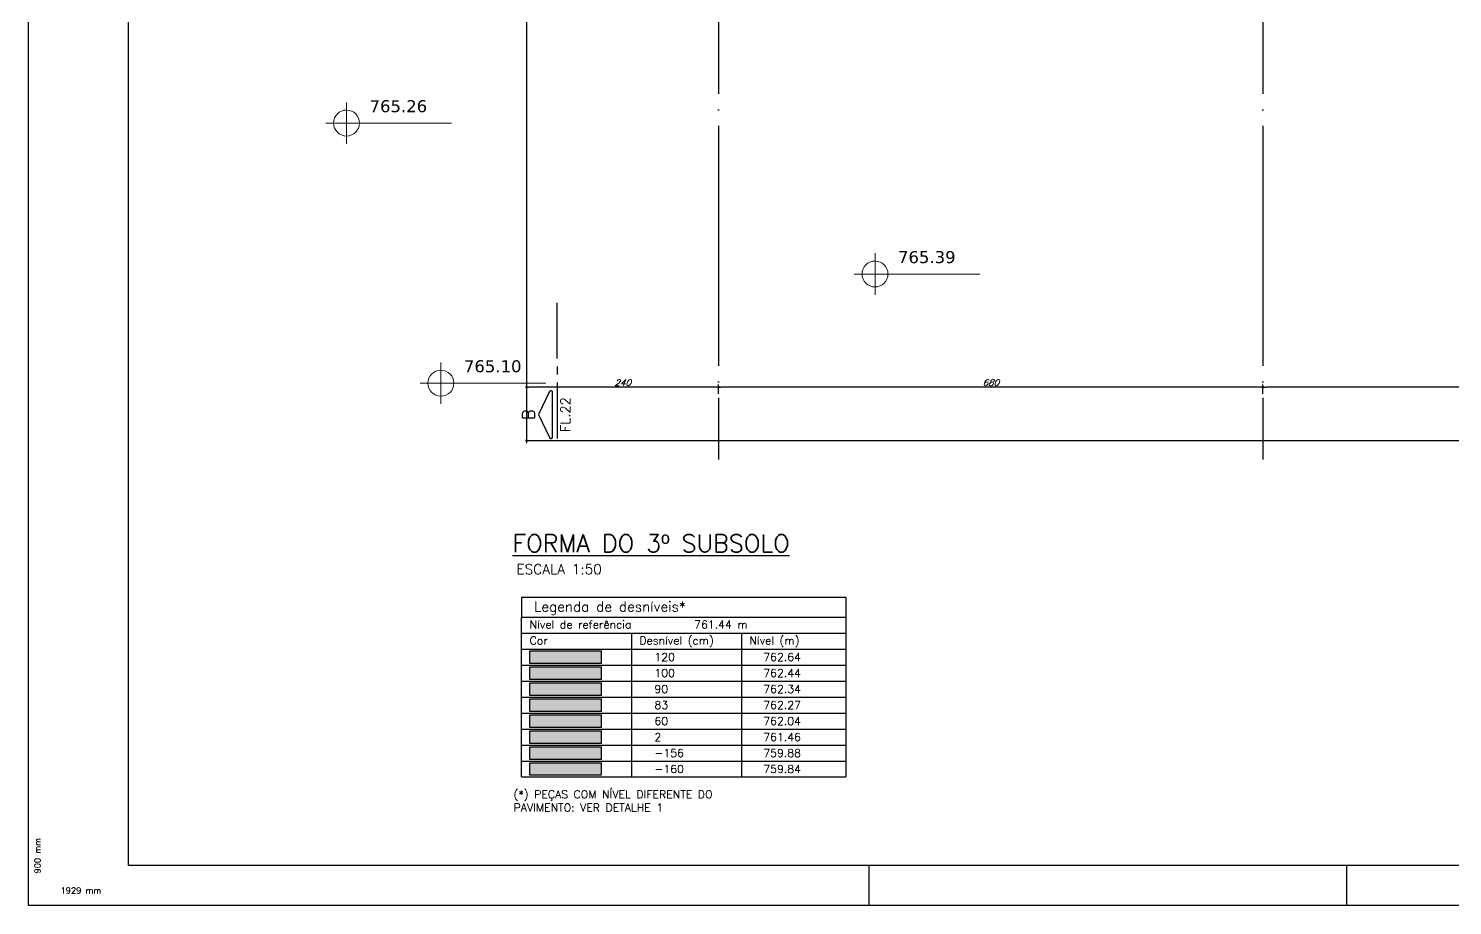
# Model space of a CAD drawing. Extents: x -4172 to 5483, y -2094 to 2406.
# Drawn here: x -4162 to -2383, y -2094 to -998 of the extents above; entities that cross this region are included whole.
import ezdxf
from ezdxf.enums import TextEntityAlignment as Align

# ---------------------------------------------------------------- set-up
doc = ezdxf.new("R2010")
doc.units = 0
doc.header["$LTSCALE"] = 50
doc.header["$MEASUREMENT"] = 0
doc.linetypes.add('EIXO', pattern=[6.8, 6, -0.4, 0, -0.4])
doc.layers.get('0').update_dxf_attribs({"linetype": 'CONTINUOUS'})
doc.layers.get('DEFPOINTS').update_dxf_attribs({"linetype": 'CONTINUOUS'})
doc.layers.add('A-ANNO-NOTE', color=253, linetype='CONTINUOUS', lineweight=9)
for name, color, linetype in [('AR-TEXTO_REGUA 120_1-200', 4, 'CONTINUOUS'), ('F-CORTE-INDICAÇÃO', 4, 'CONTINUOUS'), ('F-COTAS', 106, 'CONTINUOUS'), ('F-DESNIVEL-1', 254, 'CONTINUOUS'), ('F-DESNIVEL-21', 81, 'CONTINUOUS'), ('F-DESNIVEL-8', 11, 'CONTINUOUS'), ('F-EIXO', 12, 'EIXO'), ('F-MARGEM', 1, 'CONTINUOUS'), ('F-TABELA-NÍVEIS', 1, 'CONTINUOUS'), ('F-TEXTO', 6, 'CONTINUOUS')]:
    doc.layers.add(name, color=color, linetype=linetype)
for name, color, linetype, true_color in [('F-DESNIVEL-2', 7, 'CONTINUOUS', 0xffd1e8), ('F-DESNIVEL-3', 7, 'CONTINUOUS', 0xd5c7ff), ('F-DESNIVEL-4', 7, 'CONTINUOUS', 0xc3f1b6), ('F-DESNIVEL-5', 7, 'CONTINUOUS', 0xadd6ff), ('F-DESNIVEL-6', 7, 'CONTINUOUS', 0xffdebd)]:
    doc.layers.add(name, color=color, linetype=linetype, true_color=true_color)
doc.styles.add('CP-TEXT-INCL', font='romans.shx', dxfattribs={"oblique": 20})
doc.styles.add('MCP', font='romans.shx')
doc.styles.add('REGUA-120-esc1_200', font='simplex.shx', dxfattribs={"height": 0.6})
doc.styles.add('ROMANS', font='romans.shx')
doc.styles.add('Verdana_3', font='verdana.ttf', dxfattribs={"height": 20})
doc.dimstyles.new('CP-COTAS-50', dxfattribs={"dimscale": 0.64, "dimtxt": 12.5, "dimasz": 5, "dimexe": 5, "dimexo": 5, "dimgap": 2.5, "dimtad": 1, "dimdec": 1, "dimdsep": 46, "dimtxsty": 'CP-TEXT-INCL', "dimblk1": 'DOT', "dimblk2": 'DOT', "dimsah": 1, "dimcen": 9, "dimclrd": 256, "dimclre": 256, "dimclrt": 256, "dimadec": 0, "dimazin": 0, "dimtfac": 1, "dimtdec": 1, "dimtmove": 2, "dimatfit": 3, "dimldrblk": 'DOT', "dimfxl": 0, "dimtolj": 1, "dimarcsym": 0})

# ---------------------------------------------------------------- blocks, each defined once
blk = doc.blocks.new('*U48')
at = {"layer": 'F-EIXO'}
blk.add_line((0, 0), (0, -3477.9), dxfattribs=at)
at = {"layer": 'F-TEXTO', "style": 'ROMANS'}
blk.add_attdef('EIXO', text='', height=17.5, rotation=360, dxfattribs=at).set_placement((0, 28.2), align=Align.MIDDLE_CENTER)
blk = doc.blocks.new('*U33')
at = {"layer": 'F-EIXO'}
blk.add_line((0, 0), (0, -3477.9), dxfattribs=at)
at = {"layer": 'F-TEXTO', "style": 'ROMANS'}
blk.add_attdef('EIXO', text='', height=17.5, rotation=360, dxfattribs=at).set_placement((0, 28.2), align=Align.MIDDLE_CENTER)
blk = doc.blocks.new('A0-4L_900')
at = {"layer": 'F-MARGEM', "color": 2}
for p, q in [((21, 1), (21, 0)), ((32.95, 0), (32.95, 1))]:
    blk.add_line(p, q, dxfattribs=at)
blk.add_lwpolyline([(0, 0), (0, 90), (192.9, 90), (192.9, 0)], close=True, dxfattribs=at)
at = {"layer": 'F-MARGEM', "color": 7}
blk.add_lwpolyline([(2.5, 89), (191.9, 89), (191.9, 1), (2.5, 1)], close=True, dxfattribs=at)
at = {"layer": 'F-MARGEM', "color": 1, "style": 'ROMANS'}
blk.add_text('900 mm', height=0.1524, rotation=90, dxfattribs=at).set_placement((0.3, 0.8))
blk.add_text('1929 mm', height=0.1524, dxfattribs=at).set_placement((0.8, 0.3))
blk = doc.blocks.new('_DOT')
at = {"color": 0, "linetype": 'ByBlock'}
blk.add_line((-0.5, 0), (-1, 0), dxfattribs=at)
at = {"color": 0, "linetype": 'ByBlock', "const_width": 0.5}
blk.add_lwpolyline([(-0.25, 0, 1), (0.25, 0, 1)], format="xyb", close=True, dxfattribs=at)
blk = doc.blocks.new('*D49')
at = {"layer": 'DEFPOINTS', "color": 0, "linetype": 'Continuous', "transparency": 16777216}
for p in [(-3540, -934.5), (3264.5, -934.5), (3264.5, -1512.9)]:
    blk.add_point(p, dxfattribs=at)
at = {"layer": 'F-COTAS', "linetype": 'Continuous', "lineweight": -2, "transparency": 16777216}
for p, q in [((-3540, -937.7), (-3540, -1516.1)), ((3264.5, -937.7), (3264.5, -1516.1)), ((-3536.8, -1512.9), (3261.3, -1512.9))]:
    blk.add_line(p, q, dxfattribs=at)
at = {"layer": 'F-COTAS', "linetype": 'Continuous', "lineweight": -2, "transparency": 16777216, "xscale": 3.2, "yscale": 3.2, "zscale": 3.2, "rotation": 180}
blk.add_blockref('_DOT', (-3540, -1512.9), dxfattribs=at)
at = {"layer": 'F-COTAS', "linetype": 'Continuous', "lineweight": -2, "transparency": 16777216, "xscale": 3.2, "yscale": 3.2, "zscale": 3.2}
blk.add_blockref('_DOT', (3264.5, -1512.9), dxfattribs=at)
at = {"layer": 'F-COTAS', "linetype": 'Continuous', "transparency": 16777216, "insert": (-137.8, -1507.3), "char_height": 8, "attachment_point": 5, "style": 'CP-TEXT-INCL'}
blk.add_mtext('\\A1;6804.5', dxfattribs=at)
blk = doc.blocks.new('*D69')
at = {"layer": 'DEFPOINTS', "color": 0, "linetype": 'Continuous', "transparency": 16777216}
for p in [(-2620, -1446.2), (-2620, -1457.8), (-1940, -1457.8)]:
    blk.add_point(p, dxfattribs=at)
at = {"layer": 'F-COTAS', "linetype": 'Continuous', "lineweight": -2, "transparency": 16777216}
for p, q in [((-2620, -1454.6), (-2620, -1443)), ((-1943.2, -1446.2), (-2616.8, -1446.2)), ((-1940, -1454.6), (-1940, -1443))]:
    blk.add_line(p, q, dxfattribs=at)
at = {"layer": 'F-COTAS', "linetype": 'Continuous', "lineweight": -2, "transparency": 16777216, "xscale": 3.2, "yscale": 3.2, "zscale": 3.2, "rotation": 180}
blk.add_blockref('_DOT', (-2620, -1446.2), dxfattribs=at)
at = {"layer": 'F-COTAS', "linetype": 'Continuous', "lineweight": -2, "transparency": 16777216, "xscale": 3.2, "yscale": 3.2, "zscale": 3.2}
blk.add_blockref('_DOT', (-1940, -1446.2), dxfattribs=at)
at = {"layer": 'F-COTAS', "linetype": 'Continuous', "transparency": 16777216, "insert": (-2280, -1440.6), "char_height": 8, "attachment_point": 5, "style": 'CP-TEXT-INCL'}
blk.add_mtext('\\A1;680', dxfattribs=at)
blk = doc.blocks.new('*D70')
at = {"layer": 'DEFPOINTS', "color": 0, "linetype": 'Continuous', "transparency": 16777216}
for p in [(-3300, -1446.2), (-3300, -1457.8), (-2620, -1457.8)]:
    blk.add_point(p, dxfattribs=at)
at = {"layer": 'F-COTAS', "linetype": 'Continuous', "lineweight": -2, "transparency": 16777216}
for p, q in [((-3300, -1454.6), (-3300, -1443)), ((-2623.2, -1446.2), (-3296.8, -1446.2)), ((-2620, -1454.6), (-2620, -1443))]:
    blk.add_line(p, q, dxfattribs=at)
at = {"layer": 'F-COTAS', "linetype": 'Continuous', "lineweight": -2, "transparency": 16777216, "xscale": 3.2, "yscale": 3.2, "zscale": 3.2, "rotation": 180}
blk.add_blockref('_DOT', (-3300, -1446.2), dxfattribs=at)
at = {"layer": 'F-COTAS', "linetype": 'Continuous', "lineweight": -2, "transparency": 16777216, "xscale": 3.2, "yscale": 3.2, "zscale": 3.2}
blk.add_blockref('_DOT', (-2620, -1446.2), dxfattribs=at)
at = {"layer": 'F-COTAS', "linetype": 'Continuous', "transparency": 16777216, "insert": (-2960, -1440.6), "char_height": 8, "attachment_point": 5, "style": 'CP-TEXT-INCL'}
blk.add_mtext('\\A1;680', dxfattribs=at)
blk = doc.blocks.new('*D71')
at = {"layer": 'DEFPOINTS', "color": 0, "linetype": 'Continuous', "transparency": 16777216}
for p in [(-3540, -934.5), (-3540, -1446.2), (-3300, -1457.8)]:
    blk.add_point(p, dxfattribs=at)
at = {"layer": 'F-COTAS', "linetype": 'Continuous', "lineweight": -2, "transparency": 16777216}
for p, q in [((-3540, -937.7), (-3540, -1449.4)), ((-3303.2, -1446.2), (-3536.8, -1446.2)), ((-3300, -1454.6), (-3300, -1443))]:
    blk.add_line(p, q, dxfattribs=at)
at = {"layer": 'F-COTAS', "linetype": 'Continuous', "lineweight": -2, "transparency": 16777216, "xscale": 3.2, "yscale": 3.2, "zscale": 3.2, "rotation": 180}
blk.add_blockref('_DOT', (-3540, -1446.2), dxfattribs=at)
at = {"layer": 'F-COTAS', "linetype": 'Continuous', "lineweight": -2, "transparency": 16777216, "xscale": 3.2, "yscale": 3.2, "zscale": 3.2}
blk.add_blockref('_DOT', (-3300, -1446.2), dxfattribs=at)
at = {"layer": 'F-COTAS', "linetype": 'Continuous', "transparency": 16777216, "insert": (-3420, -1440.6), "char_height": 8, "attachment_point": 5, "style": 'CP-TEXT-INCL'}
blk.add_mtext('\\A1;240', dxfattribs=at)
blk = doc.blocks.new('*U127')
at = {"layer": 'F-CORTE-INDICAÇÃO'}
for p, q in [((-100, 0), (-170, 0)), ((-80, 0), (-90, 0)), ((-70, 0), (0, 0))]:
    blk.add_line(p, q, dxfattribs=at)
blk.add_lwpolyline([(-112, 6, 0.802585), (-111.2, 9.8), (-140, 23.3), (-168.8, 9.8, 0.802585), (-168, 6)], format="xyb", close=True, dxfattribs=at)
at = {"layer": 'F-CORTE-INDICAÇÃO', "style": 'ROMANS'}
blk.add_attdef('CORTE', text='', height=15, dxfattribs=at).set_placement((-140, 35.8), align=Align.MIDDLE_CENTER)
at = {"layer": 'F-CORTE-INDICAÇÃO', "color": 2, "style": 'ROMANS'}
blk.add_attdef('FOLHA', text='', height=12, dxfattribs=at).set_placement((-140, -10), align=Align.MIDDLE_CENTER)
blk = doc.blocks.new('LGN-COTA - LGN-COTA-475391-Térreo')
at = {"layer": 'A-ANNO-NOTE'}
for p, q in [((-0.009, -0.238), (-0.009, 0.28)), ((-0.268, 0.021), (1.302, 0.021))]:
    blk.add_line(p, q, dxfattribs=at)
for centre, start, end in [((-0.009, 0.022), 90, 180), ((-0.009, 0.021), 360, 90), ((-0.009, 0.021), 180, 270), ((-0.009, 0.021), 270, 0)]:
    blk.add_arc(centre, 0.162, start, end, dxfattribs=at)
blk = doc.blocks.new('zw$7512')
at = {"layer": 'A-ANNO-NOTE', "xscale": 100, "yscale": 100, "zscale": 100}
for p in [(-3564.5, -1332.1), (-2904.2, -1520.9), (-3446.6, -1657.4)]:
    blk.add_blockref('LGN-COTA - LGN-COTA-475391-Térreo', p, dxfattribs=at)
at = {"layer": 'A-ANNO-NOTE', "style": 'Verdana_3'}
for s, p in [('765.26', (-3536.7, -1316.4)), ('765.39', (-2876.4, -1505.1)), ('765.10', (-3418.8, -1641.6))]:
    blk.add_text(s, height=15, dxfattribs=at).set_placement(p)

msp = doc.modelspace()

# ---------------------------------------------------------------- linework, layer by layer
at = {"layer": 'F-DESNIVEL-1'}
for points in [[(-3536.19, -1791.249), (-3446.19, -1791.249), (-3446.19, -1776.249)], [(-3536.19, -1791.249), (-3446.19, -1776.249), (-3536.19, -1776.249)], [(-3536.19, -1791.249), (-3536.19, -1776.249), (-3536.19, -1791.249)]]:
    msp.add_solid(points, dxfattribs=at)
at = {"layer": 'F-DESNIVEL-2'}
for points in [[(-3536.19, -1811.249), (-3536.19, -1796.249), (-3536.19, -1811.249)], [(-3536.19, -1831.249), (-3446.19, -1831.249), (-3446.19, -1816.249)], [(-3536.19, -1831.249), (-3446.19, -1816.249), (-3536.19, -1816.249)], [(-3536.19, -1831.249), (-3536.19, -1816.249), (-3536.19, -1831.249)]]:
    msp.add_solid(points, dxfattribs=at)
at = {"layer": 'F-DESNIVEL-21', "linetype": 'Continuous'}
for points in [[(-3536.19, -1811.249), (-3446.19, -1811.249), (-3446.19, -1796.249)], [(-3536.19, -1811.249), (-3446.19, -1796.249), (-3536.19, -1796.249)]]:
    msp.add_solid(points, dxfattribs=at)
at = {"layer": 'F-DESNIVEL-3'}
for points in [[(-3536.19, -1851.249), (-3446.19, -1851.249), (-3446.19, -1836.249)], [(-3536.19, -1851.249), (-3446.19, -1836.249), (-3536.19, -1836.249)], [(-3536.19, -1851.249), (-3536.19, -1836.249), (-3536.19, -1851.249)]]:
    msp.add_solid(points, dxfattribs=at)
at = {"layer": 'F-DESNIVEL-4'}
for points in [[(-3536.19, -1871.249), (-3446.19, -1871.249), (-3446.19, -1856.249)], [(-3536.19, -1871.249), (-3446.19, -1856.249), (-3536.19, -1856.249)], [(-3536.19, -1871.249), (-3536.19, -1856.249), (-3536.19, -1871.249)]]:
    msp.add_solid(points, dxfattribs=at)
at = {"layer": 'F-DESNIVEL-5'}
for points in [[(-3536.19, -1891.249), (-3446.19, -1891.249), (-3446.19, -1876.249)], [(-3536.19, -1891.249), (-3446.19, -1876.249), (-3536.19, -1876.249)], [(-3536.19, -1891.249), (-3536.19, -1876.249), (-3536.19, -1891.249)]]:
    msp.add_solid(points, dxfattribs=at)
at = {"layer": 'F-DESNIVEL-6'}
for points in [[(-3536.19, -1911.249), (-3446.19, -1911.249), (-3446.19, -1896.249)], [(-3536.19, -1911.249), (-3446.19, -1896.249), (-3536.19, -1896.249)], [(-3536.19, -1911.249), (-3536.19, -1896.249), (-3536.19, -1911.249)]]:
    msp.add_solid(points, dxfattribs=at)
at = {"layer": 'F-DESNIVEL-8'}
for points in [[(-3536.19, -1931.249), (-3446.19, -1931.249), (-3446.19, -1916.249)], [(-3536.19, -1931.249), (-3446.19, -1916.249), (-3536.19, -1916.249)], [(-3536.19, -1931.249), (-3536.19, -1916.249), (-3536.19, -1931.249)]]:
    msp.add_solid(points, dxfattribs=at)
at = {"layer": 'F-TABELA-NÍVEIS'}
for p, q in [((-3546.19, -1708.749), (-3546.19, -1733.749)), ((-3546.19, -1708.749), (-3141.19, -1708.749)), ((-3141.19, -1708.749), (-3141.19, -1733.749)), ((-3546.19, -1733.749), (-3141.19, -1733.749)), ((-3546.19, -1753.749), (-3546.19, -1733.749)), ((-3141.19, -1733.749), (-3141.19, -1753.749)), ((-3546.19, -1753.749), (-3141.19, -1753.749)), ((-3546.19, -1773.749), (-3546.19, -1753.749)), ((-3408.69, -1753.749), (-3408.69, -1773.749)), ((-3271.606, -1753.749), (-3271.606, -1773.749)), ((-3141.19, -1753.749), (-3141.19, -1773.749)), ((-3141.19, -1753.749), (-3141.19, -1773.749)), ((-3546.19, -1773.749), (-3141.19, -1773.749)), ((-3546.19, -1793.749), (-3546.19, -1773.749)), ((-3446.19, -1776.249), (-3536.19, -1776.249)), ((-3536.19, -1776.249), (-3536.19, -1791.249)), ((-3446.19, -1791.249), (-3446.19, -1776.249)), ((-3408.69, -1773.749), (-3408.69, -1793.749)), ((-3271.606, -1773.749), (-3271.606, -1793.749)), ((-3141.19, -1773.749), (-3141.19, -1793.749)), ((-3546.19, -1793.749), (-3141.19, -1793.749)), ((-3546.19, -1813.749), (-3546.19, -1793.749)), ((-3536.19, -1791.249), (-3446.19, -1791.249)), ((-3446.19, -1796.249), (-3536.19, -1796.249)), ((-3536.19, -1796.249), (-3536.19, -1811.249)), ((-3446.19, -1811.249), (-3446.19, -1796.249)), ((-3408.69, -1793.749), (-3408.69, -1813.749)), ((-3271.606, -1793.749), (-3271.606, -1813.749)), ((-3141.19, -1793.749), (-3141.19, -1813.749)), ((-3546.19, -1833.749), (-3546.19, -1813.749)), ((-3546.19, -1813.749), (-3141.19, -1813.749)), ((-3536.19, -1811.249), (-3446.19, -1811.249)), ((-3408.69, -1813.749), (-3408.69, -1833.749)), ((-3271.606, -1813.749), (-3271.606, -1833.749)), ((-3141.19, -1813.749), (-3141.19, -1833.749)), ((-3446.19, -1816.249), (-3536.19, -1816.249)), ((-3536.19, -1816.249), (-3536.19, -1831.249)), ((-3536.19, -1831.249), (-3446.19, -1831.249)), ((-3446.19, -1831.249), (-3446.19, -1816.249)), ((-3546.19, -1833.749), (-3141.19, -1833.749)), ((-3546.19, -1853.749), (-3546.19, -1833.749)), ((-3446.19, -1836.249), (-3536.19, -1836.249)), ((-3536.19, -1836.249), (-3536.19, -1851.249)), ((-3446.19, -1851.249), (-3446.19, -1836.249)), ((-3408.69, -1833.749), (-3408.69, -1853.749)), ((-3271.606, -1833.749), (-3271.606, -1853.749)), ((-3141.19, -1833.749), (-3141.19, -1853.749)), ((-3546.19, -1853.749), (-3141.19, -1853.749)), ((-3546.19, -1873.749), (-3546.19, -1853.749)), ((-3536.19, -1851.249), (-3446.19, -1851.249)), ((-3446.19, -1856.249), (-3536.19, -1856.249)), ((-3536.19, -1856.249), (-3536.19, -1871.249)), ((-3446.19, -1871.249), (-3446.19, -1856.249)), ((-3408.69, -1853.749), (-3408.69, -1873.749)), ((-3271.606, -1853.749), (-3271.606, -1873.749)), ((-3141.19, -1853.749), (-3141.19, -1873.749)), ((-3546.19, -1873.749), (-3141.19, -1873.749)), ((-3546.19, -1893.749), (-3546.19, -1873.749)), ((-3536.19, -1871.249), (-3446.19, -1871.249)), ((-3446.19, -1876.249), (-3536.19, -1876.249)), ((-3536.19, -1876.249), (-3536.19, -1891.249)), ((-3446.19, -1891.249), (-3446.19, -1876.249)), ((-3408.69, -1873.749), (-3408.69, -1893.749)), ((-3271.606, -1873.749), (-3271.606, -1893.749)), ((-3141.19, -1873.749), (-3141.19, -1893.749)), ((-3546.19, -1893.749), (-3141.19, -1893.749)), ((-3546.19, -1913.749), (-3546.19, -1893.749)), ((-3536.19, -1891.249), (-3446.19, -1891.249)), ((-3446.19, -1896.249), (-3536.19, -1896.249)), ((-3536.19, -1896.249), (-3536.19, -1911.249)), ((-3446.19, -1911.249), (-3446.19, -1896.249)), ((-3408.69, -1893.749), (-3408.69, -1913.749)), ((-3271.606, -1893.749), (-3271.606, -1913.749)), ((-3141.19, -1893.749), (-3141.19, -1913.749)), ((-3546.19, -1913.749), (-3141.19, -1913.749)), ((-3546.19, -1933.749), (-3546.19, -1913.749)), ((-3536.19, -1911.249), (-3446.19, -1911.249)), ((-3446.19, -1916.249), (-3536.19, -1916.249)), ((-3536.19, -1916.249), (-3536.19, -1931.249)), ((-3446.19, -1931.249), (-3446.19, -1916.249)), ((-3408.69, -1913.749), (-3408.69, -1933.749)), ((-3271.606, -1913.749), (-3271.606, -1933.749)), ((-3141.19, -1913.749), (-3141.19, -1933.749)), ((-3546.19, -1933.749), (-3141.19, -1933.749)), ((-3536.19, -1931.249), (-3446.19, -1931.249))]:
    msp.add_line(p, q, dxfattribs=at)

# ---------------------------------------------------------------- block references
at = {"layer": 'A-ANNO-NOTE', "linetype": 'Continuous'}
msp.add_blockref('zw$7512', (-199.5, 214), dxfattribs=at)
at = {"layer": 'F-CORTE-INDICAÇÃO', "linetype": 'Continuous', "rotation": 90}
msp.add_blockref('*U127', (-3501.618, -1340.597), dxfattribs=at).add_auto_attribs({'FOLHA': 'FL.22', 'CORTE': 'B'})
at = {"layer": 'F-EIXO', "linetype": 'Continuous'}
for name, p in [('*U48', (-3300, 1941.357)), ('*U33', (-2620, 1941.357))]:
    msp.add_blockref(name, p, dxfattribs=at)
at = {"layer": 'F-MARGEM', "linetype": 'Continuous', "xscale": 50, "yscale": 50, "zscale": 50}
msp.add_blockref('A0-4L_900', (-4162.376, -2094.493), dxfattribs=at)

# ---------------------------------------------------------------- texts
at = {"layer": 'AR-TEXTO_REGUA 120_1-200', "color": 2, "style": 'REGUA-120-esc1_200'}
msp.add_text('ESCALA 1:50', height=12.5, dxfattribs=at).set_placement((-3552.548, -1680.159))
msp.add_text('ESCALA 1:50', height=12.5, dxfattribs=at).set_placement((-3552.548, -1680.159))
at = {"layer": 'F-TABELA-NÍVEIS', "color": 3, "style": 'MCP'}
msp.add_text('Legenda de desníveis*', height=12.5, dxfattribs=at).set_placement((-3530.714, -1726.952))
at = {"layer": 'F-TABELA-NÍVEIS', "color": 2, "style": 'MCP'}
for s, p in [('Nível de referência', (-3536.19, -1748.124)), ('761.44 m', (-3330.645, -1748.124)), ('Cor', (-3536.19, -1768.124)), ('Desnível (cm)', (-3399.106, -1768.124)), ('Nível (m)', (-3261.606, -1768.124)), ('120', (-3380.231, -1788.749)), ('762.64', (-3244.241, -1788.749)), ('100', (-3380.231, -1808.749)), ('762.44', (-3244.241, -1808.749)), ('90', (-3380.231, -1828.749)), ('762.34', (-3244.241, -1828.749)), ('83', (-3380.231, -1848.749)), ('762.27', (-3244.241, -1848.749)), ('60', (-3380.231, -1868.749)), ('762.04', (-3244.241, -1868.749)), ('2', (-3380.231, -1888.749)), ('761.46', (-3244.241, -1888.749)), ('-156', (-3380.231, -1908.749)), ('759.88', (-3244.241, -1908.749)), ('-160', (-3380.231, -1928.749)), ('-160', (-3380.231, -1928.749)), ('759.84', (-3244.241, -1928.749))]:
    msp.add_text(s, height=10, dxfattribs=at).set_placement(p)
at = {"layer": 'F-TABELA-NÍVEIS', "color": 2, "insert": (-3556.218, -1950.427), "char_height": 10, "width": 276.95934, "attachment_point": 1, "style": 'MCP'}
msp.add_mtext('(*) PEÇAS COM NÍVEL DIFERENTE DO PAVIMENTO: VER DETALHE 1', dxfattribs=at)
at = {"layer": 'F-TEXTO', "style": 'ROMANS'}
msp.add_text('%%UFORMA DO 3º SUBSOLO', height=21.875, dxfattribs=at).set_placement((-3557.387, -1652.548))

# ---------------------------------------------------------------- dimensions: what is measured, and where the dimension line sits
at = {"layer": 'F-COTAS', "linetype": 'Continuous'}
for base, p1, p2, picture, middle in [((3264.5, -1512.867), (-3540, -934.5), (3264.5, -934.5), '*D49', (-137.75, -1507.267)), ((-3540, -1446.152), (-3300, -1457.806), (-3540, -934.5), '*D71', (-3420, -1440.552)), ((-3300, -1446.152), (-2620, -1457.806), (-3300, -1457.806), '*D70', (-2960, -1440.552)), ((-2620, -1446.152), (-1940, -1457.806), (-2620, -1457.806), '*D69', (-2280, -1440.552))]:
    dim = msp.add_linear_dim(base=base, p1=p1, p2=p2, dimstyle='CP-COTAS-50', dxfattribs=at)
    dim.commit()
    dim.dimension.update_dxf_attribs({"geometry": picture, "text_midpoint": middle})

doc.saveas('drawing.dxf')
